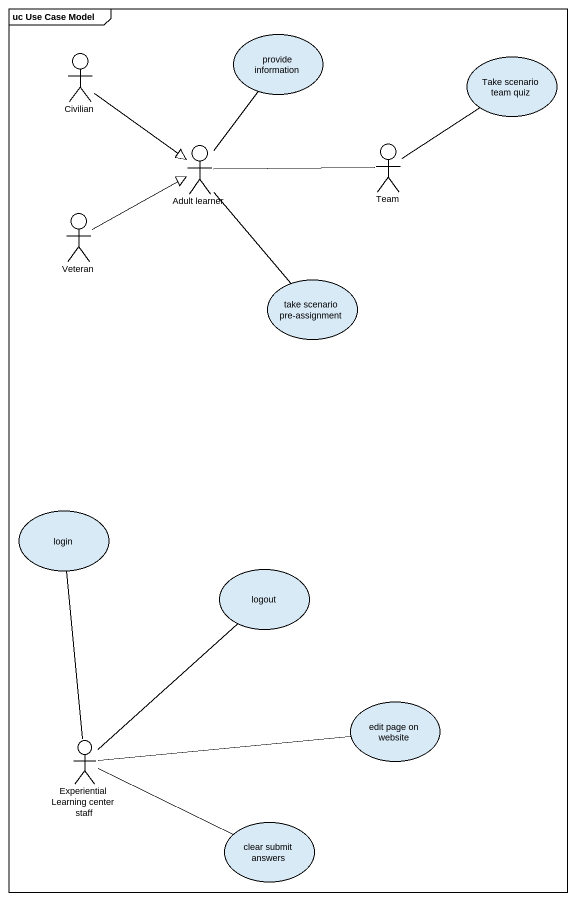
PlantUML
@startuml
mainframe uc Use Case Model
usecase "provide information" as provide_information
actor Civilian
usecase "Take scenario team quiz" as Take_scenario_team_quiz
actor "Adult learner" as Adult_learner
actor Team
actor Veteran
usecase "take scenario pre-assignment" as take_scenario_pre_assignment
usecase login
usecase logout
usecase "edit page on website" as edit_page_on_website
actor "Experiential Learning center staff" as Experiential_Learning
usecase "clear submit answers" as clear_submit_answers
provide_information -- Adult_learner
Civilian --|> Adult_learner
Adult_learner -right- Team
Adult_learner -- take_scenario_pre_assignment
Team -up- Take_scenario_team_quiz
Veteran -right-|> Adult_learner
Experiential_Learning -up- login
Experiential_Learning -up- logout
Experiential_Learning -right- edit_page_on_website
Experiential_Learning -right- clear_submit_answers
@enduml
